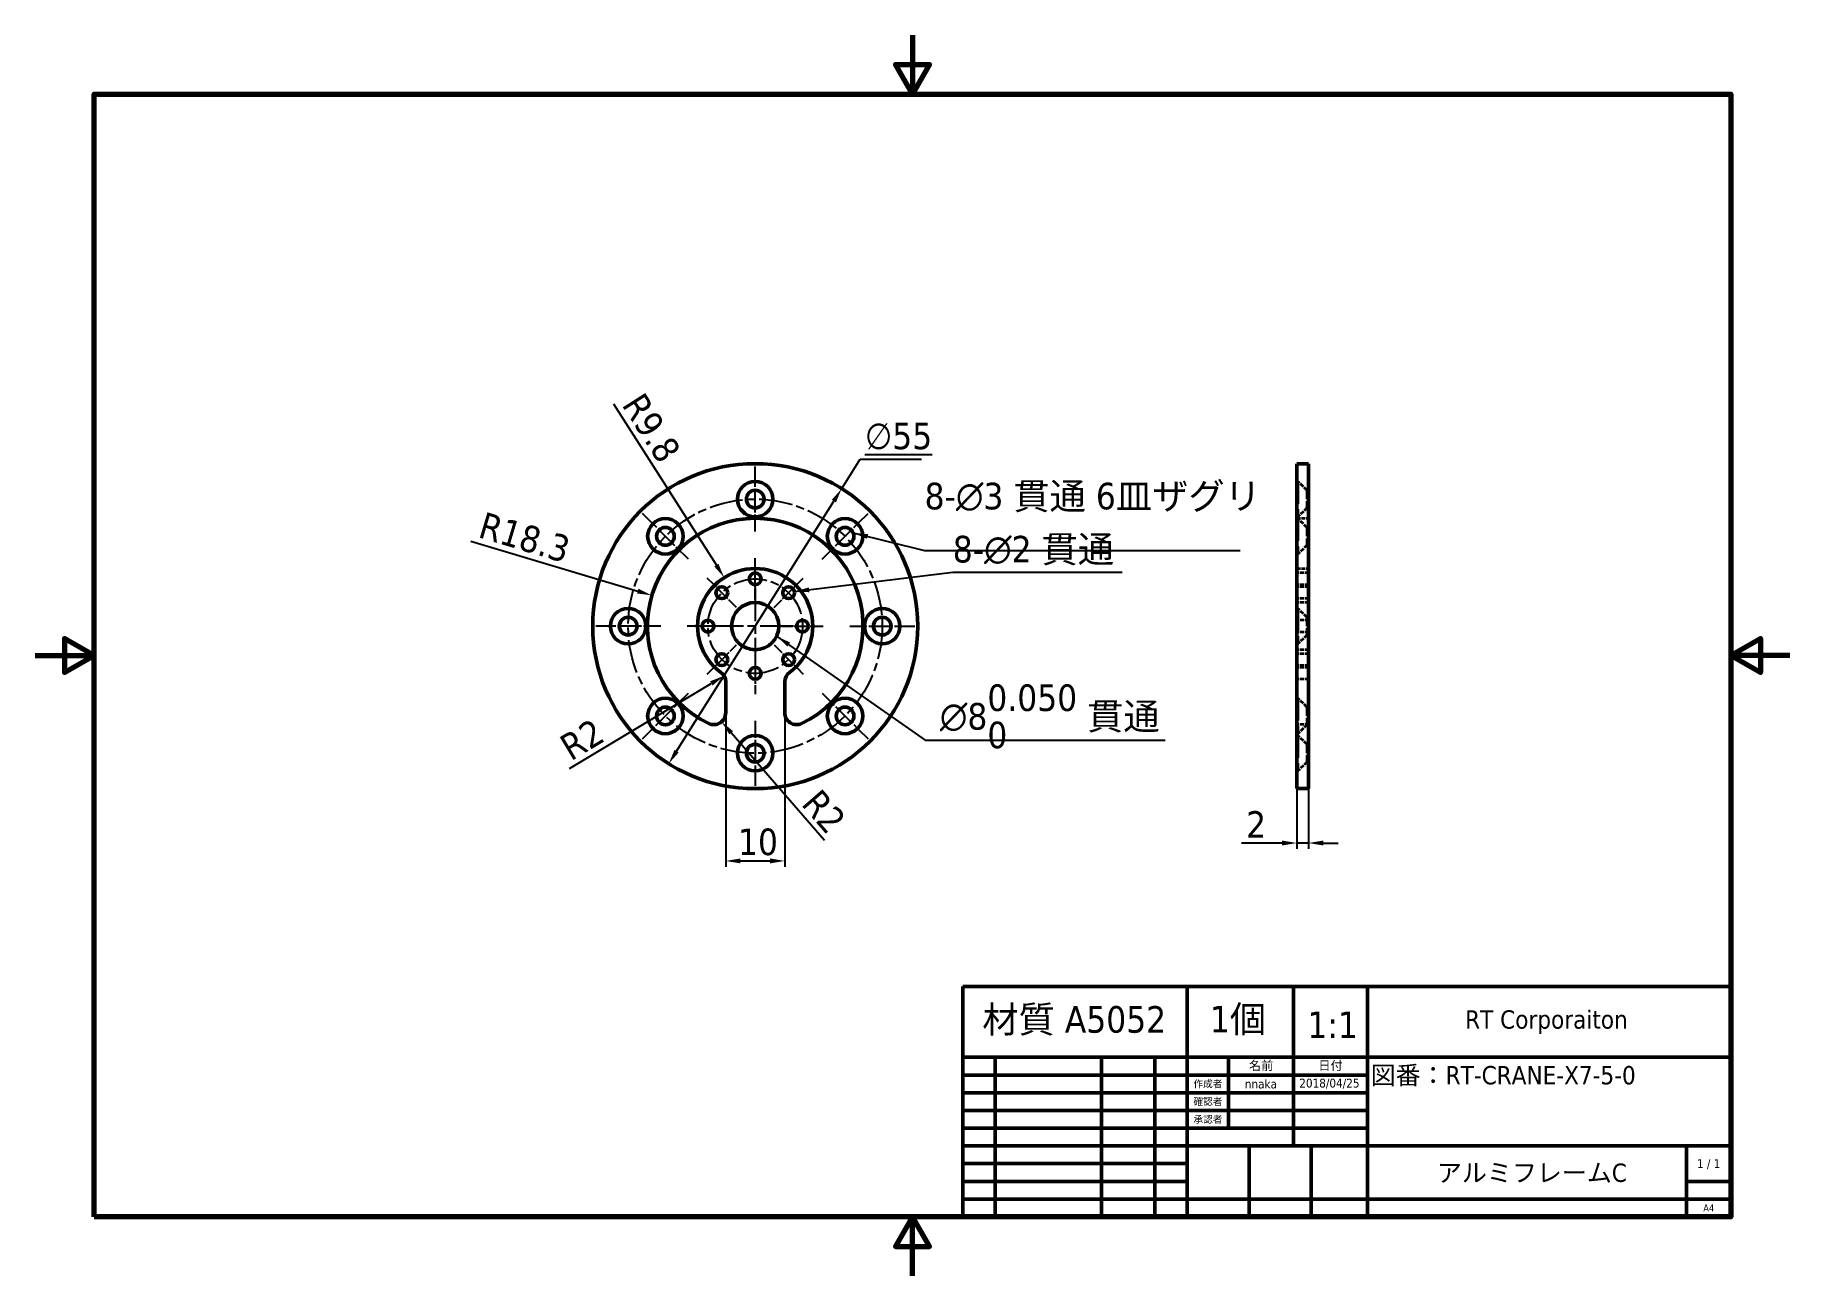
# Model space of a CAD drawing. Header units: millimetres. Extents: x 0 to 297, y 0 to 210.
import ezdxf
from ezdxf.enums import TextEntityAlignment as Align

# ---------------------------------------------------------------- set-up
doc = ezdxf.new("R2010")
doc.units = ezdxf.units.MM
doc.linetypes.add('CHAIN', pattern=[0.3543, 0.2362, -0.0295, 0.0591, -0.0295])
doc.linetypes.add('DASHED', pattern=[0.2067, 0.1654, -0.0413])
for name, color, linetype, lineweight in [('Border (ISO)', 7, 'Continuous', 70), ('Center Mark (ISO)', 7, 'Continuous', 25), ('Centerline (ISO)', 7, 'Continuous', 25), ('Dimension (ISO)', 7, 'Continuous', 25), ('Hidden (ISO)', 7, 'DASHED', 35), ('Symbol (ISO)', 7, 'Continuous', 25), ('Title (ISO)', 7, 'Continuous', 50), ('Visible (ISO)', 7, 'Continuous', 50)]:
    doc.layers.add(name, color=color, linetype=linetype, lineweight=lineweight)
doc.styles.add('Note Text (JIS)', font='tahoma.ttf')
doc.styles.add('文字スタイル17', font='tahoma.ttf')
doc.styles.add('文字スタイル18', font='tahoma.ttf')
doc.styles.add('文字スタイル19', font='tahoma.ttf')
doc.styles.add('文字スタイル23', font='tahoma.ttf')
doc.dimstyles.new('Default (JIS)', dxfattribs={"dimtxt": 4.5, "dimasz": 2.5, "dimexe": 1, "dimexo": 0, "dimgap": 0.8, "dimtad": 1, "dimrnd": 1e-08, "dimdsep": 46, "dimtxsty": 'Note Text (JIS)', "dimcen": 0.09, "dimdle": 10, "dimclrd": 256, "dimclre": 256, "dimclrt": 256, "dimadec": 0, "dimazin": 2, "dimtfac": 0.777778, "dimtmove": 0, "dimatfit": 3, "dimfxl": 1, "dimtolj": 1, "dimtzin": 0, "dimlwd": -1, "dimlwe": -1, "dimarcsym": 0})
doc.dimstyles.new('Default (JIS)$7', dxfattribs={"dimtxt": 4.5, "dimasz": 2.5, "dimexe": 1, "dimexo": 0, "dimgap": 0.8, "dimtad": 1, "dimrnd": 1e-08, "dimdsep": 46, "dimtxsty": 'Note Text (JIS)', "dimcen": 0.09, "dimdle": 10, "dimclrd": 256, "dimclre": 256, "dimclrt": 256, "dimadec": 0, "dimazin": 2, "dimtfac": 0.777778, "dimtmove": 0, "dimatfit": 3, "dimfxl": 1, "dimtolj": 1, "dimtzin": 0, "dimlwd": -1, "dimlwe": -1, "dimarcsym": 0})

# ---------------------------------------------------------------- blocks, each defined once
blk = doc.blocks.new('図面枠 既定の図面枠')
at = {"layer": 'Border (ISO)', "flags": 128}
for points in [[(148.5, 210), (148.5, 200), (145.61, 205), (151.39, 205), (148.5, 200)], [(10, 10), (10, 200), (287, 200), (287, 10), (10, 10)], [(0, 105), (10, 105), (5, 107.89), (5, 102.11), (10, 105)], [(297, 105), (287, 105), (292, 107.89), (292, 102.11), (287, 105)], [(148.5, 0), (148.5, 10), (145.61, 5), (151.39, 5), (148.5, 10)]]:
    blk.add_lwpolyline(points, dxfattribs=at)
blk = doc.blocks.new('表題欄 JIS')
at = {"layer": 'Title (ISO)'}
for p, q in [((230, 139), (100, 139)), ((100, 139), (100, 100)), ((138, 100), (138, 139)), ((156, 127), (156, 139)), ((168.5, 100), (168.5, 139)), ((230, 100), (230, 139)), ((100, 127), (230, 127)), ((105.5, 100), (105.5, 127)), ((123.5, 100), (123.5, 127)), ((132.5, 100), (132.5, 127)), ((145, 115), (145, 127)), ((156, 112), (156, 127)), ((100, 124), (168.5, 124)), ((100, 121), (168.5, 121)), ((168.5, 118), (100, 118)), ((100, 115), (168.5, 115)), ((138, 112), (100, 112)), ((168.5, 112), (138, 112)), ((148.5, 100), (148.5, 112)), ((159, 100), (159, 112)), ((168.5, 112), (230, 112)), ((222.5, 100), (222.5, 112)), ((138, 109), (100, 109)), ((138, 106), (100, 106)), ((222.5, 106), (230, 106)), ((230, 103), (100, 103)), ((100, 100), (230, 100))]:
    blk.add_line(p, q, dxfattribs=at)
for s, height, style, p in [('作成者', 1.2, '文字スタイル23', (141.5, 122.5)), ('確認者', 1.2, '文字スタイル23', (141.5, 119.5)), ('承認者', 1.2, '文字スタイル23', (141.5, 116.5)), ('1 / 1', 1.5, '文字スタイル18', (226.25, 109))]:
    blk.add_text(s, height=height, dxfattribs=dict(at, style=style)).set_placement(p, align=Align.MIDDLE_CENTER)
at = {"layer": 'Title (ISO)', "char_height": 1.5, "attachment_point": 5, "style": 'Note Text (JIS)'}
for s, insert, width in [('\\fTahoma|b0|i0;\\H1.5000;名前', (150.5, 125.5), 10.8457), ('\\fTahoma|b0|i0;\\H1.5000;日付', (162.25, 125.5), 12.2497)]:
    blk.add_mtext(s, dxfattribs=dict(at, insert=insert, width=width))
at = {"layer": 'Title (ISO)'}
for tag, p, height, style in [('会社_001', (185.02, 131.85), 3.1, '文字スタイル17'), ('タイトル_001', (169.04, 122.42), 3.1, '文字スタイル17'), ('作成者_001', (147.75, 121.73), 1.5, '文字スタイル18'), ('作成日_001', (156.96, 121.88), 1.5, '文字スタイル18'), ('部品番号_001', (180.26, 105.91), 3.1, '文字スタイル17'), ('シート_サイズ_001', (225.33, 100.9), 1.2, '文字スタイル19')]:
    blk.add_attdef(tag, p, '', height=height, dxfattribs=dict(at, style=style))
at = {"layer": 'Title (ISO)', "style": '文字スタイル18'}
for tag, p in [('確認者', (150.5, 119.5)), ('確認日', (162.25, 119.5)), ('エンジニアリング承認者', (150.5, 116.5)), ('エンジニアリング_承認日', (162.25, 116.5))]:
    blk.add_attdef(tag, text='', height=1.5, dxfattribs=at).set_placement(p, align=Align.MIDDLE_CENTER)
blk = doc.blocks.new('*D5')
at = {"layer": 'Defpoints', "color": 0, "transparency": 16777216}
for p in [(136.52, 133.25), (107.24, 86.69)]:
    blk.add_point(p, dxfattribs=at)
at = {"layer": 'Dimension (ISO)', "transparency": 16777216}
for p, q in [((136.52, 133.25), (139.65, 138.22)), ((139.65, 138.22), (150.02, 138.22)), ((108.57, 88.8), (135.19, 131.13))]:
    blk.add_line(p, q, dxfattribs=at)
for points in [[(134.84, 131.35), (135.54, 130.91), (136.52, 133.25)], [(108.22, 89.03), (108.92, 88.58), (107.24, 86.69)]]:
    blk.add_solid(points, dxfattribs=at)
at = {"layer": 'Dimension (ISO)', "transparency": 16777216, "insert": (140.45, 144.42), "char_height": 4.5, "attachment_point": 1, "style": 'Note Text (JIS)'}
blk.add_mtext('\\A1;\\L∅55\\l', dxfattribs=at)
blk = doc.blocks.new('*D6')
at = {"layer": 'Defpoints', "color": 0, "transparency": 16777216}
for p in [(116.88, 95.3), (126.88, 95.3), (126.88, 70.23)]:
    blk.add_point(p, dxfattribs=at)
at = {"layer": 'Dimension (ISO)', "transparency": 16777216}
for p, q in [((116.88, 95.3), (116.88, 69.23)), ((126.88, 95.3), (126.88, 69.23)), ((119.38, 70.23), (124.38, 70.23))]:
    blk.add_line(p, q, dxfattribs=at)
for points in [[(119.38, 70.65), (119.38, 69.82), (116.88, 70.23)], [(124.38, 70.65), (124.38, 69.82), (126.88, 70.23)]]:
    blk.add_solid(points, dxfattribs=at)
at = {"layer": 'Dimension (ISO)', "transparency": 16777216, "insert": (118.97, 75.72), "char_height": 4.5, "attachment_point": 1, "style": 'Note Text (JIS)'}
blk.add_mtext('\\A1;10', dxfattribs=at)
blk = doc.blocks.new('*D7')
at = {"layer": 'Defpoints', "color": 0, "transparency": 16777216}
for p in [(114.88, 95.3), (116.19, 93.79)]:
    blk.add_point(p, dxfattribs=at)
at = {"layer": 'Dimension (ISO)', "transparency": 16777216}
blk.add_line((133.62, 73.69), (117.83, 91.9), dxfattribs=at)
blk.add_solid([(118.14, 92.18), (117.51, 91.63), (116.19, 93.79)], dxfattribs=at)
at = {"layer": 'Dimension (ISO)', "transparency": 16777216, "insert": (132.92, 82.74), "char_height": 4.5, "attachment_point": 1, "rotation": 310.9417, "style": 'Note Text (JIS)'}
blk.add_mtext('\\A1;R2', dxfattribs=at)
blk = doc.blocks.new('*D8')
at = {"layer": 'Defpoints', "color": 0, "transparency": 16777216}
for p in [(116.59, 101.56), (114.88, 100.53)]:
    blk.add_point(p, dxfattribs=at)
at = {"layer": 'Dimension (ISO)', "transparency": 16777216}
blk.add_line((90.45, 85.88), (114.45, 100.27), dxfattribs=at)
blk.add_solid([(114.24, 100.63), (114.66, 99.91), (116.59, 101.56)], dxfattribs=at)
at = {"layer": 'Dimension (ISO)', "transparency": 16777216, "insert": (88.36, 90.91), "char_height": 4.5, "attachment_point": 1, "rotation": 30.9555, "style": 'Note Text (JIS)'}
blk.add_mtext('\\A1;R2', dxfattribs=at)
blk = doc.blocks.new('*D9')
at = {"layer": 'Defpoints', "color": 0, "transparency": 16777216}
for p in [(104.39, 115.18), (121.88, 109.97)]:
    blk.add_point(p, dxfattribs=at)
at = {"layer": 'Dimension (ISO)', "transparency": 16777216}
blk.add_line((73.73, 124.33), (102, 115.9), dxfattribs=at)
blk.add_solid([(102.11, 116.3), (101.88, 115.5), (104.39, 115.18)], dxfattribs=at)
at = {"layer": 'Dimension (ISO)', "transparency": 16777216, "insert": (76.07, 129.38), "char_height": 4.5, "attachment_point": 1, "rotation": 343.3891, "style": 'Note Text (JIS)'}
blk.add_mtext('\\A1;R18.3', dxfattribs=at)
blk = doc.blocks.new('*D10')
at = {"layer": 'Defpoints', "color": 0, "transparency": 16777216}
for p in [(116.64, 118.19), (121.88, 109.97)]:
    blk.add_point(p, dxfattribs=at)
at = {"layer": 'Dimension (ISO)', "transparency": 16777216}
blk.add_line((97.92, 147.57), (115.3, 120.3), dxfattribs=at)
blk.add_solid([(115.65, 120.52), (114.95, 120.07), (116.64, 118.19)], dxfattribs=at)
at = {"layer": 'Dimension (ISO)', "transparency": 16777216, "insert": (102.99, 149.86), "char_height": 4.5, "attachment_point": 1, "rotation": 302.4999, "style": 'Note Text (JIS)'}
blk.add_mtext('\\A1;R9.8', dxfattribs=at)
blk = doc.blocks.new('*D11')
at = {"layer": 'Defpoints', "color": 0, "transparency": 16777216}
for p in [(213.54, 82.47), (215.54, 82.47), (215.54, 73.26)]:
    blk.add_point(p, dxfattribs=at)
at = {"layer": 'Dimension (ISO)', "transparency": 16777216}
for p, q in [((213.54, 82.47), (213.54, 72.26)), ((215.54, 82.47), (215.54, 72.26)), ((211.04, 73.26), (204.16, 73.26)), ((215.54, 73.26), (213.54, 73.26)), ((218.04, 73.26), (220.54, 73.26))]:
    blk.add_line(p, q, dxfattribs=at)
for points in [[(211.04, 73.68), (211.04, 72.84), (213.54, 73.26)], [(218.04, 73.68), (218.04, 72.84), (215.54, 73.26)]]:
    blk.add_solid(points, dxfattribs=at)
at = {"layer": 'Dimension (ISO)', "transparency": 16777216, "insert": (204.96, 78.65), "char_height": 4.5, "attachment_point": 1, "style": 'Note Text (JIS)'}
blk.add_mtext('\\A1;2', dxfattribs=at)

msp = doc.modelspace()

# ---------------------------------------------------------------- linework, layer by layer
at = {"layer": 'Center Mark (ISO)', "linetype": 'CHAIN', "ltscale": 12.223182}
for p, q in [((121.8794, 125.9668), (121.8794, 136.9668)), ((110.5657, 121.2805), (102.7875, 129.0587)), ((133.1931, 121.2805), (140.9713, 129.0587)), ((105.8794, 109.9668), (94.8794, 109.9668)), ((137.8794, 109.9668), (148.8794, 109.9668)), ((102.7875, 90.8749), (110.5657, 98.6531)), ((133.1931, 98.6531), (140.9713, 90.8749)), ((121.8794, 93.9668), (121.8794, 82.9668))]:
    msp.add_line(p, q, dxfattribs=at)
at = {"layer": 'Center Mark (ISO)', "linetype": 'CHAIN', "ltscale": 7.778352}
for p, q in [((121.8794, 114.4668), (121.8794, 121.4668)), ((118.6974, 113.1488), (113.7477, 118.0985)), ((125.0614, 113.1488), (130.0111, 118.0985)), ((117.3794, 109.9668), (110.3794, 109.9668)), ((126.3794, 109.9668), (133.3794, 109.9668)), ((113.7477, 101.8351), (118.6974, 106.7848)), ((121.8794, 105.4668), (121.8794, 98.4668)), ((125.0614, 106.7848), (130.0111, 101.8351))]:
    msp.add_line(p, q, dxfattribs=at)
at = {"layer": 'Center Mark (ISO)', "linetype": 'CHAIN', "ltscale": 23.990969}
for p, q in [((121.8794, 116.4668), (121.8794, 103.4668)), ((121.8794, 116.4668), (121.8794, 103.4668)), ((128.3794, 109.9668), (115.3794, 109.9668)), ((128.3794, 109.9668), (115.3794, 109.9668))]:
    msp.add_line(p, q, dxfattribs=at)
at = {"layer": 'Centerline (ISO)', "linetype": 'CHAIN', "ltscale": 23.990969}
for radius in [21.5, 8]:
    msp.add_circle((121.8794, 109.9668), radius, dxfattribs=at)
at = {"layer": 'Hidden (ISO)', "ltscale": 0.380839}
for p, q in [((213.7405, 134.4668), (213.5405, 134.4668)), ((213.7405, 128.4668), (213.5405, 128.4668)), ((213.7405, 128.1696), (213.5405, 128.1696)), ((213.7405, 122.1696), (213.5405, 122.1696)), ((213.7405, 112.9668), (213.5405, 112.9668)), ((213.7405, 106.9668), (213.5405, 106.9668)), ((213.7405, 97.764), (213.5405, 97.764)), ((213.7405, 91.764), (213.5405, 91.764)), ((213.7405, 91.4668), (213.5405, 91.4668)), ((213.7405, 85.4668), (213.5405, 85.4668))]:
    msp.add_line(p, q, dxfattribs=at)
at = {"layer": 'Hidden (ISO)', "ltscale": 22.798204}
for p, q in [((213.7405, 134.4668), (213.7405, 128.4668)), ((213.7405, 128.1696), (213.7405, 122.1696)), ((213.7405, 112.9668), (213.7405, 106.9668)), ((213.7405, 97.764), (213.7405, 91.764)), ((213.7405, 91.4668), (213.7405, 85.4668))]:
    msp.add_line(p, q, dxfattribs=at)
at = {"layer": 'Hidden (ISO)', "ltscale": 4.040371}
for p, q in [((215.2405, 132.9668), (213.7405, 134.4668)), ((215.2405, 129.9668), (213.7405, 128.4668)), ((215.2405, 126.6696), (213.7405, 128.1696)), ((215.2405, 123.6696), (213.7405, 122.1696)), ((215.2405, 111.4668), (213.7405, 112.9668)), ((215.2405, 108.4668), (213.7405, 106.9668)), ((215.2405, 96.264), (213.7405, 97.764)), ((215.2405, 93.264), (213.7405, 91.764)), ((215.2405, 89.9668), (213.7405, 91.4668)), ((215.2405, 86.9668), (213.7405, 85.4668))]:
    msp.add_line(p, q, dxfattribs=at)
at = {"layer": 'Hidden (ISO)', "ltscale": 8.975572}
for p, q in [((215.2405, 132.9668), (215.2405, 129.9668)), ((215.2405, 126.6696), (215.2405, 123.6696)), ((215.2405, 111.4668), (215.2405, 108.4668)), ((215.2405, 96.264), (215.2405, 93.264)), ((215.2405, 89.9668), (215.2405, 86.9668))]:
    msp.add_line(p, q, dxfattribs=at)
at = {"layer": 'Hidden (ISO)', "ltscale": 0.571309}
for p, q in [((215.5405, 132.9668), (215.2405, 132.9668)), ((215.5405, 129.9668), (215.2405, 129.9668)), ((215.5405, 126.6696), (215.2405, 126.6696)), ((215.5405, 123.6696), (215.2405, 123.6696)), ((215.5405, 111.4668), (215.2405, 111.4668)), ((215.5405, 108.4668), (215.2405, 108.4668)), ((215.5405, 96.264), (215.2405, 96.264)), ((215.5405, 93.264), (215.2405, 93.264)), ((215.5405, 89.9668), (215.2405, 89.9668)), ((215.5405, 86.9668), (215.2405, 86.9668))]:
    msp.add_line(p, q, dxfattribs=at)
at = {"layer": 'Hidden (ISO)', "ltscale": 3.809293}
for p, q in [((213.5405, 128.2168), (215.5405, 128.2168)), ((213.5405, 119.7168), (215.5405, 119.7168)), ((215.5405, 118.9668), (213.5405, 118.9668)), ((215.5405, 116.9668), (213.5405, 116.9668)), ((215.5405, 116.6236), (213.5405, 116.6236)), ((215.5405, 114.6236), (213.5405, 114.6236)), ((215.5405, 113.9668), (213.5405, 113.9668)), ((215.5405, 110.9668), (213.5405, 110.9668)), ((215.5405, 108.9668), (213.5405, 108.9668)), ((215.5405, 105.9668), (213.5405, 105.9668)), ((215.5405, 105.3099), (213.5405, 105.3099)), ((215.5405, 103.3099), (213.5405, 103.3099)), ((215.5405, 102.9668), (213.5405, 102.9668)), ((215.5405, 100.9668), (213.5405, 100.9668)), ((215.5405, 93.3018), (213.5405, 93.3018))]:
    msp.add_line(p, q, dxfattribs=at)
at = {"layer": 'Visible (ISO)'}
for p, q in [((213.5405, 137.4668), (213.5405, 82.4668)), ((215.5405, 137.4668), (213.5405, 137.4668)), ((215.5405, 82.4668), (215.5405, 137.4668)), ((116.8794, 100.5295), (116.8794, 95.3018)), ((126.8794, 95.3018), (126.8794, 100.5295)), ((215.5405, 82.4668), (213.5405, 82.4668))]:
    msp.add_line(p, q, dxfattribs=at)
for centre, radius in [((121.8794, 109.9668), 27.5), ((121.8794, 131.4668), 3), ((121.8794, 131.4668), 1.5), ((106.6766, 125.1696), 3), ((137.0822, 125.1696), 3), ((106.6766, 125.1696), 1.5), ((137.0822, 125.1696), 1.5), ((121.8794, 117.9668), 1), ((116.2225, 115.6236), 1), ((127.5363, 115.6236), 1), ((100.3794, 109.9668), 3), ((121.8794, 109.9668), 4), ((143.3794, 109.9668), 3), ((100.3794, 109.9668), 1.5), ((113.8794, 109.9668), 1), ((129.8794, 109.9668), 1), ((143.3794, 109.9668), 1.5), ((116.2225, 104.3099), 1), ((127.5363, 104.3099), 1), ((121.8794, 101.9668), 1), ((106.6766, 94.764), 3), ((106.6766, 94.764), 1.5), ((137.0822, 94.764), 3), ((137.0822, 94.764), 1.5), ((121.8794, 88.4668), 3), ((121.8794, 88.4668), 1.5)]:
    msp.add_circle(centre, radius, dxfattribs=at)
for centre, radius, start, end in [((121.8794, 109.9668), 18.25, 295.516387, 244.483613), ((121.8794, 109.9668), 9.75, 306.565737, 233.434263), ((114.8794, 100.5295), 2, 0, 53.434263), ((128.8794, 100.5295), 2, 126.565737, 180), ((114.8794, 95.3018), 2, 244.483613, 0), ((128.8794, 95.3018), 2, 180, 295.516387)]:
    msp.add_arc(centre, radius, start, end, dxfattribs=at)

# ---------------------------------------------------------------- block references
msp.add_blockref('図面枠 既定の図面枠', (0, 0))
msp.add_blockref('表題欄 JIS', (57, -90)).add_auto_attribs({'部品番号_001': 'アルミフレームC', 'タイトル_001': '図番：RT-CRANE-X7-5-0', '会社_001': 'RT Corporaiton', '作成日_001': '2018/04/25', '作成者_001': 'nnaka', 'シート_サイズ_001': 'A4'})

# ---------------------------------------------------------------- texts
at = {"layer": 'Symbol (ISO)', "char_height": 4.5, "attachment_point": 1, "line_spacing_factor": 0.7875, "style": 'Note Text (JIS)'}
for s, insert, width in [('{8-\\fAIGDT|b0|i0;\\H4.5000;n\\fTahoma|b0|i0;\\H4.5000;3 貫通 6皿ザグリ}', (150.5502, 134.2354), 53.920823), ('{8-\\fAIGDT|b0|i0;\\H4.5000;n\\fTahoma|b0|i0;\\H4.5000;2 貫通}', (155.3201, 125.2487), 28.63604), ('{\\A1;\\fTahoma|b0|i0;\\H4.5000;\\fAIGDT|b0|i0;\\H4.5000;n\\fTahoma|b0|i0;\\H4.5000;8\\S0.050^ 0; 貫通}', (153.1277, 100.108), 39.613653)]:
    msp.add_mtext(s, dxfattribs=dict(at, insert=insert, width=width))
at = {"layer": 'Symbol (ISO)', "char_height": 4.5, "attachment_point": 1, "style": 'Note Text (JIS)'}
for s, insert, width in [('{\\fTahoma|b0|i0;材質 A5052}', (160.3185, 45.6653), 31.529171), ('{\\fTahoma|b0|i0;1個}', (198.834, 45.7077), 9.565235), ('{\\fTahoma|b0|i0;1:1}', (215.3378, 44.7479), 8.941653)]:
    msp.add_mtext(s, dxfattribs=dict(at, insert=insert, width=width))

# ---------------------------------------------------------------- dimensions: what is measured, and where the dimension line sits
at = {"layer": 'Dimension (ISO)'}
for center, mpoint, override, picture, middle in [((121.879396, 109.966789), (116.640742, 118.189866), {"dimgap": 0.8, "dimdec": 1, "dimlfac": 1, "dimcen": 0, "dimtol": 0, "dimlim": 0, "dimtp": 0, "dimtm": 0, "dimtdec": 2, "dimtofl": 0}, '*D10', (101.518418, 141.927268)), ((121.8794, 109.9668), (104.391, 115.1839), {"dimgap": 0.8, "dimdec": 1, "dimlfac": 1, "dimcen": 0, "dimtol": 0, "dimlim": 0, "dimtp": 0, "dimtm": 0, "dimtdec": 2, "dimtofl": 0}, '*D9', (81.7005, 121.953)), ((114.8794, 100.5295), (116.5945, 101.5582), {"dimgap": 0.8, "dimdec": 2, "dimlfac": 1, "dimcen": 0, "dimtol": 0, "dimlim": 0, "dimtp": 0, "dimtm": 0, "dimtdec": 2, "dimtofl": 0}, '*D8', (93.917, 87.9562)), ((114.8794, 95.3018), (116.19, 93.791), {"dimgap": 0.8, "dimdec": 2, "dimlfac": 1, "dimcen": 0, "dimtol": 0, "dimlim": 0, "dimtp": 0, "dimtm": 0, "dimtdec": 2, "dimtofl": 0}, '*D7', (130.9726, 76.7505))]:
    dim = msp.add_radius_dim(center=center, mpoint=mpoint, dimstyle='Default (JIS)', override=override, dxfattribs=at)
    dim.commit()
    dim.dimension.update_dxf_attribs({"geometry": picture, "text_midpoint": middle, "dimtype": 164})
dim = msp.add_diameter_dim_2p(p1=(107.2393, 86.6877), p2=(136.5195, 133.2459), text='\\L<>\\l', dimstyle='Default (JIS)', override={"dimgap": 0.8, "dimtih": 1, "dimtoh": 1, "dimdec": 2, "dimlfac": 1, "dimtol": 0, "dimlim": 0, "dimtp": 0, "dimtm": 0, "dimtdec": 2, "dimatfit": 2}, dxfattribs=at)
dim.commit()
dim.dimension.update_dxf_attribs({"geometry": '*D5', "text_midpoint": (145.2345, 138.2158), "dimtype": 163})
dim = msp.add_linear_dim(base=(126.8794, 70.235), p1=(116.8794, 95.3018), p2=(126.8794, 95.3018), angle=180, dimstyle='Default (JIS)', override={"dimgap": 0.8, "dimdec": 2, "dimtol": 0, "dimlim": 0, "dimtp": 0, "dimtm": 0, "dimtdec": 2, "dimtofl": 0, "dimatfit": 1}, dxfattribs=at)
dim.commit()
dim.dimension.update_dxf_attribs({"geometry": '*D6', "text_midpoint": (121.8794, 70.235), "dimtype": 160})
dim = msp.add_linear_dim(base=(215.5405, 73.2603), p1=(213.5405, 82.4668), p2=(215.5405, 82.4668), dimstyle='Default (JIS)', override={"dimgap": 0.8, "dimdec": 2, "dimtol": 0, "dimlim": 0, "dimtp": 0, "dimtm": 0, "dimtdec": 2, "dimtofl": 1, "dimatfit": 1}, dxfattribs=at)
dim.commit()
dim.dimension.update_dxf_attribs({"geometry": '*D11', "text_midpoint": (206.3518, 73.2603), "dimtype": 160})

# ---------------------------------------------------------------- leaders
at = {"layer": 'Symbol (ISO)', "annotation_type": 0, "has_hookline": 1, "hookline_direction": 0}
for points, text_width in [([(138.4669, 125.7462), (150.5502, 122.7538)], 53.4119), ([(128.5185, 115.8114), (155.3201, 119.1219)], 28.6581), ([(125.5086, 108.2849), (150.6277, 90.674), (153.1277, 90.674)], 38.1303)]:
    msp.add_leader(points, dimstyle='Default (JIS)$7', override={"dimgap": 0, "dimtad": 1}, dxfattribs=dict(at, text_width=text_width))

doc.saveas('drawing.dxf')
